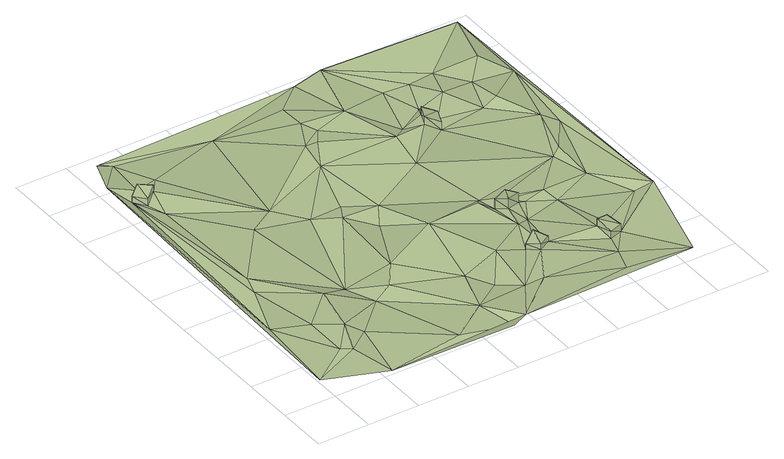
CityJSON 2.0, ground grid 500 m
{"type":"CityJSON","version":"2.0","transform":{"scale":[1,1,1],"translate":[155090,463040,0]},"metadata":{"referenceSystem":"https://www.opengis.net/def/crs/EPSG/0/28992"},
"CityObjects":{
"terrain1":{"type":"TINRelief","attributes":{"name":"TIN model","numberOfTriangles":178,"lod":1},"geometry":[{"type":"CompositeSurface","lod":"1","boundaries":[[[0,1,2]],[[2,1,3]],[[4,0,2]],[[5,1,6]],[[2,3,7]],[[6,8,9]],[[10,11,0]],[[0,4,10]],[[10,12,11]],[[4,13,10]],[[14,8,6]],[[9,8,15]],[[11,15,8]],[[0,11,8]],[[14,0,8]],[[16,15,11]],[[3,17,7]],[[18,4,2]],[[5,19,3]],[[17,3,19]],[[19,5,9]],[[1,5,3]],[[20,21,22]],[[19,21,23]],[[24,25,26]],[[27,22,21]],[[23,28,19]],[[21,19,9]],[[29,30,31]],[[9,31,27]],[[29,31,16]],[[15,31,9]],[[24,27,30]],[[31,30,27]],[[25,24,32]],[[24,29,32]],[[33,27,24]],[[30,29,24]],[[27,21,9]],[[16,31,15]],[[27,34,22]],[[6,9,5]],[[19,35,17]],[[36,32,29]],[[37,12,13]],[[10,13,12]],[[38,12,37]],[[39,37,13]],[[38,40,16]],[[36,16,40]],[[41,38,37]],[[12,38,16]],[[12,16,11]],[[38,42,43]],[[44,18,45]],[[39,4,18]],[[39,18,44]],[[45,42,41]],[[37,39,44]],[[38,41,42]],[[44,45,41]],[[44,41,37]],[[46,42,45]],[[43,40,38]],[[13,4,39]],[[47,25,36]],[[29,16,36]],[[48,25,47]],[[40,43,47]],[[49,50,51]],[[51,50,48]],[[52,48,47]],[[25,48,50]],[[51,48,53]],[[46,54,43]],[[53,43,54]],[[45,54,46]],[[42,46,43]],[[52,53,48]],[[55,51,53]],[[54,56,53]],[[55,53,56]],[[56,57,55]],[[43,53,52]],[[52,47,43]],[[58,56,54]],[[36,40,47]],[[32,36,25]],[[23,21,20]],[[20,59,23]],[[28,23,59]],[[35,28,59]],[[59,20,34]],[[59,60,61]],[[62,35,61]],[[63,61,60]],[[35,59,61]],[[35,19,28]],[[60,59,64]],[[34,33,65]],[[34,27,33]],[[59,34,64]],[[64,34,65]],[[64,65,66]],[[33,67,65]],[[68,64,66]],[[67,33,69]],[[60,64,68]],[[33,24,26]],[[70,63,68]],[[60,68,63]],[[71,63,70]],[[72,70,68]],[[73,62,71]],[[61,63,71]],[[74,62,73]],[[75,71,70]],[[71,62,61]],[[73,71,75]],[[76,75,77]],[[70,72,77]],[[78,76,77]],[[67,78,77]],[[76,78,74]],[[73,75,74]],[[69,78,67]],[[74,78,79]],[[79,80,74]],[[75,76,74]],[[77,75,70]],[[77,72,67]],[[80,74,62]],[[66,72,68]],[[79,78,81]],[[82,26,83]],[[26,25,83]],[[84,26,82]],[[50,82,83]],[[85,84,86]],[[87,86,88]],[[84,82,86]],[[84,69,26]],[[89,49,90]],[[89,50,49]],[[82,50,91]],[[91,50,89]],[[56,58,57]],[[90,57,92]],[[88,91,89]],[[93,57,58]],[[94,89,90]],[[90,55,57]],[[87,88,89]],[[50,83,25]],[[95,85,87]],[[85,86,87]],[[96,85,95]],[[89,94,95]],[[96,81,69]],[[33,26,69]],[[96,79,81]],[[85,96,69]],[[85,69,84]],[[97,96,95]],[[94,90,92]],[[57,93,98]],[[97,98,80]],[[96,97,80]],[[97,99,98]],[[93,80,98]],[[95,94,99]],[[99,97,95]],[[92,57,98]],[[96,80,79]],[[95,87,89]],[[69,81,78]],[[54,93,58]],[[22,34,20]],[[14,6,100]],[[101,100,6]],[[102,6,1]],[[6,102,101]],[[0,1,103]],[[102,103,1]],[[103,14,0]],[[14,103,100]],[[102,103,100]],[[100,101,102]],[[67,72,104]],[[105,104,72]],[[106,72,66]],[[72,106,105]],[[65,66,107]],[[106,107,66]],[[107,67,65]],[[67,107,104]],[[105,107,104]],[[107,105,106]],[[92,98,108]],[[109,108,98]],[[99,109,98]],[[109,99,110]],[[94,99,111]],[[110,111,99]],[[94,108,92]],[[108,94,111]],[[109,111,108]],[[111,109,110]],[[91,88,112]],[[113,112,88]],[[86,114,88]],[[113,88,114]],[[82,86,115]],[[114,115,86]],[[82,115,91]],[[112,91,115]],[[114,115,112]],[[112,113,114]],[[55,90,116]],[[117,116,90]],[[118,90,49]],[[90,118,117]],[[51,49,119]],[[118,119,49]],[[119,55,51]],[[55,119,116]],[[118,119,116]],[[116,117,118]]]}]}
},
"vertices":[
[157,3252,26],[267,3340,57],[49,3464,94],[330,3794,13],[17,1000,96],[476,3386,53],[355,3229,74],[209,3848,34],[305,2968,16],[980,2431,97],[225,1540,82],[284,1732,84],[681,1179,97],[363,886,77],[244,3142,25],[715,2269,98],[935,1242,4],[240,3857,26],[0,223,39],[1221,3636,17],[1988,3218,70],[1763,3062,86],[1885,3063,80],[1928,3383,69],[1802,2034,62],[1980,1548,93],[2574,1689,14],[1699,2742,93],[1935,3650,45],[1481,2088,32],[1563,2245,17],[1249,2221,25],[1694,1854,1],[2407,2365,70],[2478,2772,75],[2244,3937,1],[1400,1252,82],[584,723,89],[1044,942,20],[382,493,48],[1216,993,83],[709,617,28],[1302,85,70],[1681,351,66],[472,425,52],[593,27,17],[1811,16,11],[1798,738,97],[2218,903,99],[2603,928,91],[2607,1150,72],[2482,855,35],[1994,592,15],[2195,440,21],[1915,6,82],[2555,734,76],[2366,407,55],[3115,413,23],[3022,157,45],[2322,3314,81],[2769,3414,32],[2487,3916,84],[3852,3907,47],[3003,3359,59],[2627,2904,11],[2765,2777,82],[2817,2909,83],[2896,2725,6],[2882,3036,37],[3415,1831,50],[3152,3087,83],[3261,3398,48],[2948,2857,19],[3678,3351,98],[3867,3090,17],[3475,3133,32],[3483,2780,88],[3350,2772,23],[3668,2396,55],[3760,2252,40],[3886,1041,72],[3513,1891,81],[2604,1496,28],[2494,1583,78],[2715,1573,55],[3063,1456,70],[2737,1545,45],[2854,1410,53],[2786,1412,72],[2741,1212,29],[2676,807,65],[2653,1363,91],[3178,620,8],[3651,107,33],[3127,752,81],[3113,1319,25],[3526,1506,26],[3731,1092,3],[3310,671,3],[3259,803,42],[244,3142,91],[355,3229,140],[267,3340,123],[157,3252,91],[2896,2725,88],[2948,2857,100],[2817,2909,165],[2765,2777,164],[3178,620,82],[3310,671,76],[3259,803,115],[3127,752,154],[2653,1363,188],[2786,1412,170],[2737,1545,143],[2604,1496,125],[2555,734,131],[2676,807,120],[2603,928,146],[2482,855,90]
]}
